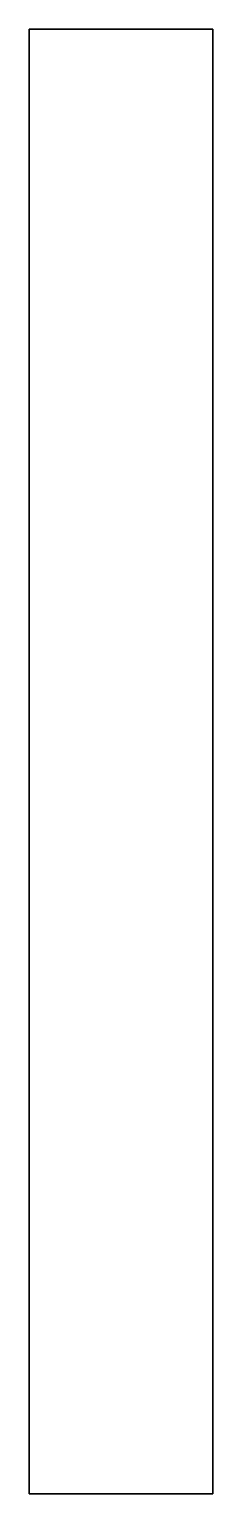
# Model space of a CAD drawing. Header units: metres. Extents: x -0.041 to 0, y -0.342 to -0.019.
import ezdxf

# ---------------------------------------------------------------- set-up
doc = ezdxf.new("R2010")
doc.units = ezdxf.units.M
doc.layers.add('MyLayer', color=5, linetype='Continuous')

msp = doc.modelspace()

# ---------------------------------------------------------------- linework, layer by layer
at = {"layer": 'MyLayer'}
for points in [[(0, -0.019), (0, -0.3419), (-0.0405, -0.3419), (-0.0405, -0.019)], [(0, -0.019), (0, -0.019), (-0.0405, -0.019), (-0.0405, -0.019)], [(-0.0405, -0.019), (-0.0405, -0.019), (-0.0405, -0.3419), (-0.0405, -0.3419)], [(0, -0.019), (0, -0.3419), (-0.0405, -0.3419), (-0.0405, -0.019)], [(0, -0.019), (0, -0.019), (0, -0.3419), (0, -0.3419)], [(0, -0.3419), (0, -0.3419), (-0.0405, -0.3419), (-0.0405, -0.3419)]]:
    msp.add_lwpolyline(points, close=True, dxfattribs=at)

doc.saveas('drawing.dxf')
